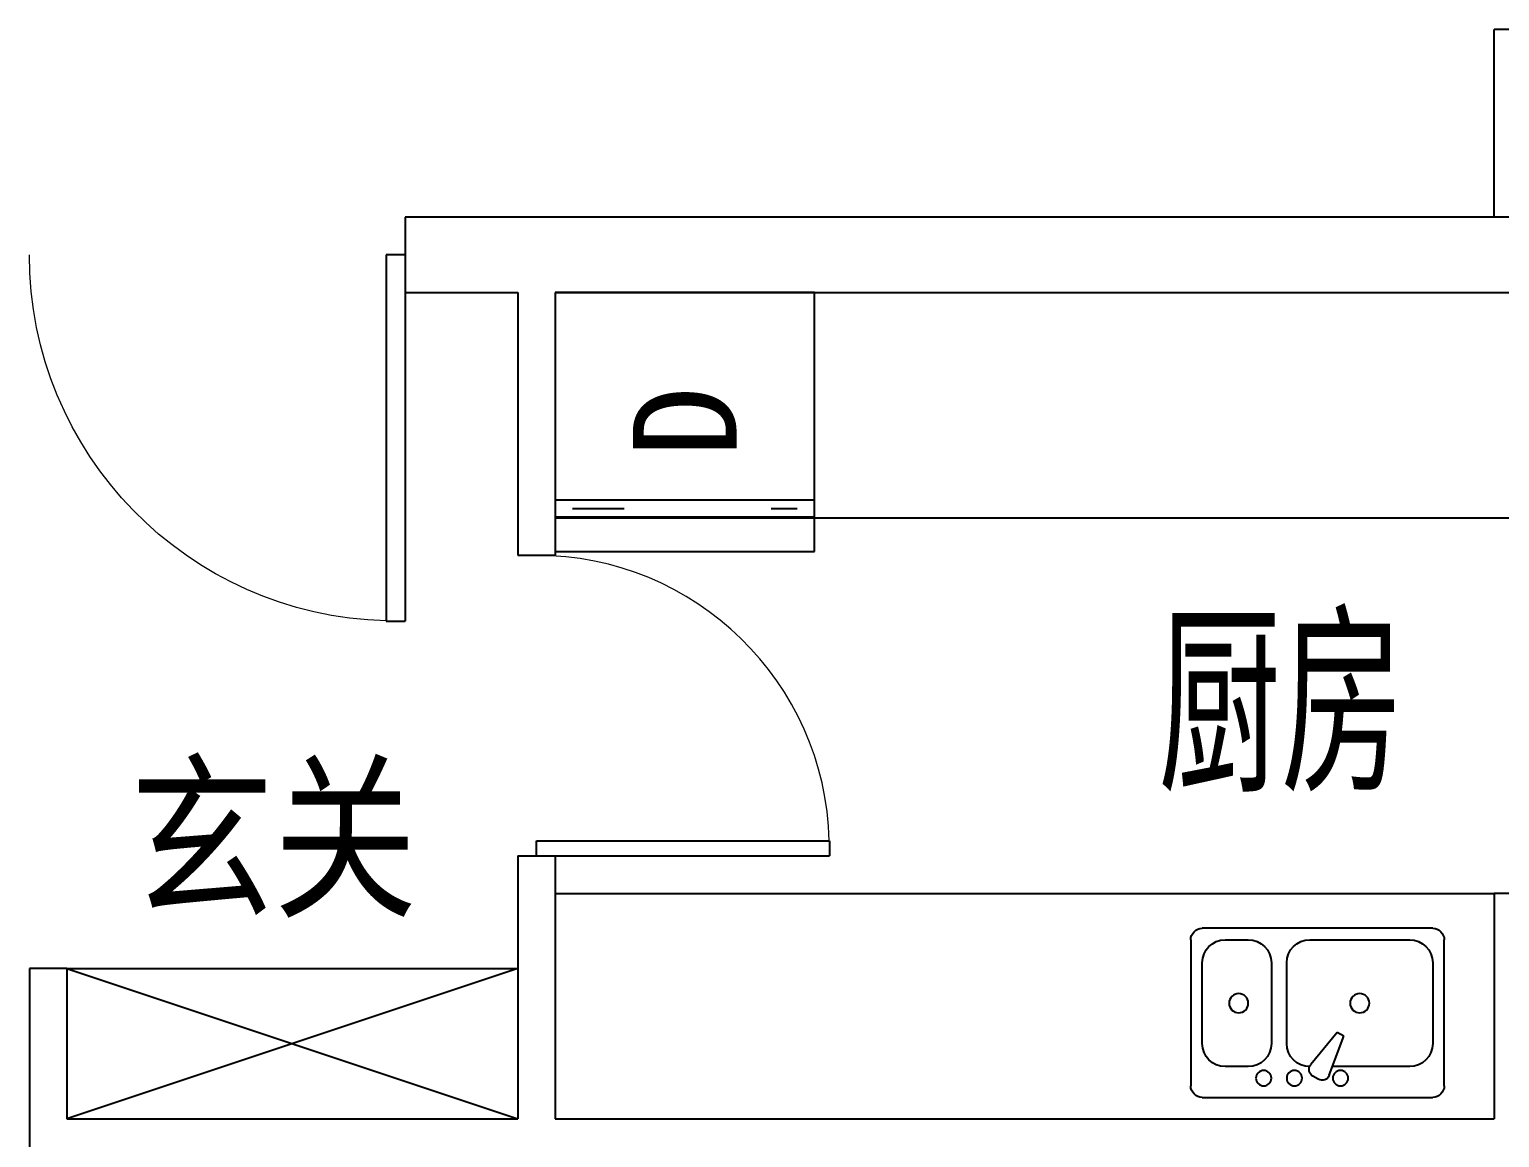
# Model space of a CAD drawing. Extents: x 4841515 to 4876615, y -1283548 to -1262748.
# Drawn here: x 4860115 to 4864029, y -1276798 to -1273848 of the extents above; entities that cross this region are included whole.
import ezdxf
from ezdxf.enums import TextEntityAlignment as Align

# ---------------------------------------------------------------- set-up
doc = ezdxf.new("R2010")
doc.units = 0
doc.header["$MEASUREMENT"] = 0
doc.layers.get('0').update_dxf_attribs({"linetype": 'CONTINUOUS'})
for name, color, linetype in [('F1', 8, 'CONTINUOUS'), ('FURN', 8, 'CONTINUOUS'), ('J-厨房', 8, 'CONTINUOUS'), ('PUB_TEXT', 7, 'CONTINUOUS'), ('WALL', 2, 'CONTINUOUS'), ('WINDOW', 4, 'CONTINUOUS'), ('洁具', 223, 'CONTINUOUS')]:
    doc.layers.add(name, color=color, linetype=linetype)
doc.styles.add('-黑体', font='simhei.ttf', dxfattribs={"width": 0.8})
doc.styles.add('ATT', font='TXT')
doc.styles.add('DIM_FONT', font='SIMPLEX.shx', dxfattribs={"width": 0.8})
doc.styles.add('黑体', font='simhei.ttf')

# ---------------------------------------------------------------- blocks, each defined once
blk = doc.blocks.new('11PDRY03')
at = {"color": 0, "linetype": 'ByBlock'}
for p, q in [((0, 30), (30, 30)), ((0, 0), (0, 30)), ((4, 0), (4, 30)), ((6, 0), (6, 30)), ((30, 30), (30, 0)), ((5, 25), (5, 28)), ((5, 2), (5, 8)), ((30, 0), (0, 0))]:
    blk.add_line(p, q, dxfattribs=at)
at = {"color": 0, "linetype": 'ByBlock', "style": 'ATT', "flags": 8}
blk.add_attdef('LABEL', text='', height=12, dxfattribs=at).set_placement((15, 15), align=Align.MIDDLE)
at = {"color": 0, "linetype": 'ByBlock', "style": 'ATT'}
for tag, p, flags in [('ITEM', (0, -13), 3), ('ROOM_NUMBER', (0, -22), 1), ('DEPTH', (0, -30), 3), ('WIDTH', (0, -38), 3)]:
    blk.add_attdef(tag, p, '', height=6, dxfattribs=dict(at, flags=flags))
blk = doc.blocks.new('-BATH2')
at = {"layer": 'F1', "xscale": 23, "yscale": 23, "zscale": 23}
blk.add_blockref('11PDRY03', (3.4, 3.3), dxfattribs=at).add_auto_attribs({'LABEL': 'D'})
blk = doc.blocks.new('M_E29JIV')
at = {"color": 0, "linetype": 'ByBlock'}
for p, q in [((30.7, 337.5), (419.3, 337.5)), ((0, -306.8), (0, 306.8)), ((358, 306.8), (143.2, 306.8)), ((450, 306.8), (450, -306.8)), ((81.8, 245.5), (81.8, 40)), ((419.3, -20.5), (419.3, 245.5)), ((58.9, 31.4), (162.5, 70.2)), ((172.8, 52.5), (87.3, -17.8)), ((162.5, 70.2), (172.8, 52.5)), ((48.4, 2), (56.6, -12.3)), ((143.2, -81.8), (358, -81.8)), ((358, -122.7), (143.2, -122.7)), ((81.8, -184.1), (81.8, -245.5)), ((419.3, -245.5), (419.3, -184.1)), ((143.2, -306.8), (358, -306.8)), ((419.3, -337.5), (30.7, -337.5))]:
    blk.add_line(p, q, dxfattribs=at)
for centre, radius in [((250.6, 112.5), 25.6), ((51.1, 61.4), 20.5), ((51.1, -61.4), 20.5), ((51.1, -143.2), 20.5), ((250.6, -209.7), 25.6)]:
    blk.add_circle(centre, radius, dxfattribs=at)
for centre, radius, start, end in [((30.7, 306.8), 30.7, 90, 180), ((419.3, 306.8), 30.7, 0, 90), ((143.2, 245.5), 61.4, 90, 180), ((358, 245.5), 61.4, 0, 90), ((66.1, 12.3), 20.5, 110.5377, 210), ((74.3, -2), 20.5, 210, 309.4623), ((143.2, -20.5), 61.4, 180, 270), ((358, -20.5), 61.4, 270, 0), ((143.2, -184.1), 61.4, 90, 180), ((358, -184.1), 61.4, 0, 90), ((143.2, -245.5), 61.4, 180, 270), ((358, -245.5), 61.4, 270, 0), ((30.7, -306.8), 30.7, 180, 270), ((419.3, -306.8), 30.7, 270, 0)]:
    blk.add_arc(centre, radius, start, end, dxfattribs=at)
at = {"style": 'DIM_FONT', "width": 0.8, "flags": 9}
for tag in ['YSIZE', 'XSIZE']:
    blk.add_attdef(tag, (0, 0), '', height=0.5, dxfattribs=at)
blk = doc.blocks.new('$DorLib2D$00000001')
for p, q in [((0.45, 0.975), (0.5, 0.975)), ((0.45, 0), (0.45, 0.975)), ((0.5, 0), (0.5, 0.975)), ((0.5, 0), (0.45, 0))]:
    blk.add_line(p, q)
at = {"lineweight": 13}
blk.add_arc((0.475, 0), 0.975, 91.4693, 180, dxfattribs=at)
blk = doc.blocks.new('$TCHSYS$DOOR2D')
for p, q in [((0.45, 0.975), (0.5, 0.975)), ((0.45, 0), (0.45, 0.975)), ((0.5, 0), (0.5, 0.975)), ((0.5, 0), (0.45, 0))]:
    blk.add_line(p, q)
at = {"lineweight": 13}
blk.add_arc((0.475, 0), 0.975, 91.4693, 180, dxfattribs=at)

msp = doc.modelspace()

# ---------------------------------------------------------------- linework, layer by layer
at = {"layer": 'FURN'}
for p, q in [((4860215.2, -1276347.6), (4861415.2, -1276347.6)), ((4861415.2, -1276347.6), (4860215.2, -1276747.6)), ((4860215.2, -1276347.6), (4861415.2, -1276747.6))]:
    msp.add_line(p, q, dxfattribs=at)
at = {"layer": 'J-厨房'}
for p, q in [((4861515.2, -1275147.6), (4865615.2, -1275147.6)), ((4861515.2, -1276147.6), (4864015.2, -1276147.6))]:
    msp.add_line(p, q, dxfattribs=at)
at = {"layer": 'WALL'}
for p, q in [((4864215.2, -1273847.6), (4864015.2, -1273847.6)), ((4864015.2, -1274347.6), (4864015.2, -1273847.6)), ((4865815.2, -1274347.6), (4861115.2, -1274347.6)), ((4861115.2, -1274347.6), (4861115.2, -1274547.6)), ((4861115.2, -1274547.6), (4861415.2, -1274547.6)), ((4861415.2, -1274547.6), (4861415.2, -1275247.6)), ((4861515.2, -1274547.6), (4865615.2, -1274547.6)), ((4861515.2, -1274547.6), (4861515.2, -1275247.6)), ((4861415.2, -1275247.6), (4861515.2, -1275247.6)), ((4861415.2, -1276047.6), (4861415.2, -1276747.6)), ((4861415.2, -1276047.6), (4861515.2, -1276047.6)), ((4861515.2, -1276047.6), (4861515.2, -1276747.6)), ((4864215.2, -1276147.6), (4864015.2, -1276147.6)), ((4864015.2, -1276147.6), (4864015.2, -1276747.6)), ((4860115.2, -1276347.6), (4860115.2, -1276847.6)), ((4860215.2, -1276347.6), (4860115.2, -1276347.6)), ((4860215.2, -1276347.6), (4860215.2, -1276747.6)), ((4860215.2, -1276747.6), (4861415.2, -1276747.6)), ((4861515.2, -1276747.6), (4864015.2, -1276747.6))]:
    msp.add_line(p, q, dxfattribs=at)

# ---------------------------------------------------------------- block references
at = {"layer": 'J-厨房', "extrusion": (0, 0, -1), "zscale": -1, "rotation": 90}
msp.add_blockref('M_E29JIV', (-4863544.6, -1276690.5), dxfattribs=at)
at = {"layer": 'WINDOW'}
for name, p, xscale, yscale, zscale, rotation in [('$DorLib2D$00000001', (4860615.2, -1274447.6), 1000, -1000, 1000, 359.9999999999988), ('$TCHSYS$DOOR2D', (4861465.2, -1275647.6), 800, 800, 800, 269.9999999999999)]:
    msp.add_blockref(name, p, dxfattribs=dict(at, xscale=xscale, yscale=yscale, zscale=zscale, rotation=rotation))
at = {"layer": '洁具', "extrusion": (0, 0, -1), "zscale": -1, "rotation": 90.00001104569657}
msp.add_blockref('-BATH2', (-4861511.8, -1275241), dxfattribs=at)

# ---------------------------------------------------------------- texts
at = {"layer": 'PUB_TEXT', "style": '-黑体', "width": 0.6}
msp.add_text('厨房', height=400, dxfattribs=at).set_placement((4863447.9, -1275833.5), align=Align.CENTER)
at = {"layer": 'PUB_TEXT', "style": '黑体', "width": 0.8}
msp.add_text('玄关', height=350, dxfattribs=at).set_placement((4860383.7, -1276174.8))

doc.saveas('drawing.dxf')
